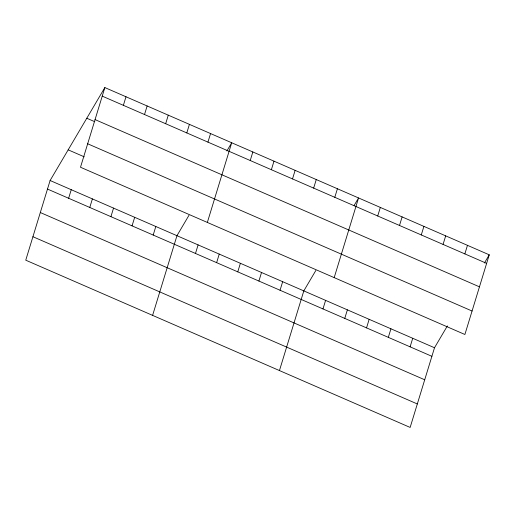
<?xml version="1.0" encoding="UTF-8"?>
<svg xmlns="http://www.w3.org/2000/svg" width="515" height="515" viewBox="0 0 515 515"><rect width="100%" height="100%" fill="white"/><g stroke="black" fill="none" stroke-linecap="round" stroke-linejoin="round"><path stroke-width="0.77" d="M104.854 87.569L80.495 167.246L464.891 334.493L489.25 254.816L104.854 87.569L50.11 180.507L25.75 260.184L410.146 427.431L434.506 347.754L447.355 325.944M68.637 198.269L71.25 189.707M89.777 207.468L92.391 198.906M123.375 105.33L125.995 96.769M110.918 216.661L113.538 208.105M144.515 114.53L147.136 105.968M132.059 225.86L134.679 217.304M165.663 123.729L168.276 115.167M153.2 235.059L155.82 226.503M186.803 132.922L189.417 124.366M152.601 315.373L176.96 235.696L189.005 215.251M207.944 142.121L210.558 133.565M195.488 253.457L198.101 244.895M207.345 222.435L231.705 142.764L226.883 150.94M216.628 262.656L219.242 254.095M250.226 160.519L252.846 151.957M237.769 271.856L240.389 263.294M271.373 169.718L273.986 161.156M258.91 281.055L261.53 272.493M292.514 178.917L295.127 170.356M280.051 290.254L282.671 281.692M313.654 188.117L316.268 179.555M279.452 370.568L303.811 290.891L315.856 270.446M334.795 197.316L337.415 188.754M322.976 308.929L325.596 300.367M334.196 277.63L358.556 197.953L354.14 205.453M344.76 318.405L347.38 309.843M377.72 215.991L380.334 207.429M366.545 327.881L369.158 319.319M399.505 225.467L402.118 216.905M388.323 337.357L390.943 328.802M421.283 234.943L423.903 226.388M410.107 346.833L412.727 338.278M443.067 244.419L445.687 235.864M464.852 253.901L467.466 245.34M484.435 262.998L489.25 254.816M102.234 96.131L486.63 263.377M95.056 119.596L479.459 286.842M86.784 118.238L94.805 121.727M87.666 143.775L472.068 311.021M68.173 149.839L84.215 156.817M50.11 180.507L434.506 347.754M47.489 189.069L431.892 356.316M40.318 212.534L424.714 379.78M32.928 236.713L417.324 403.96"/></g></svg>
